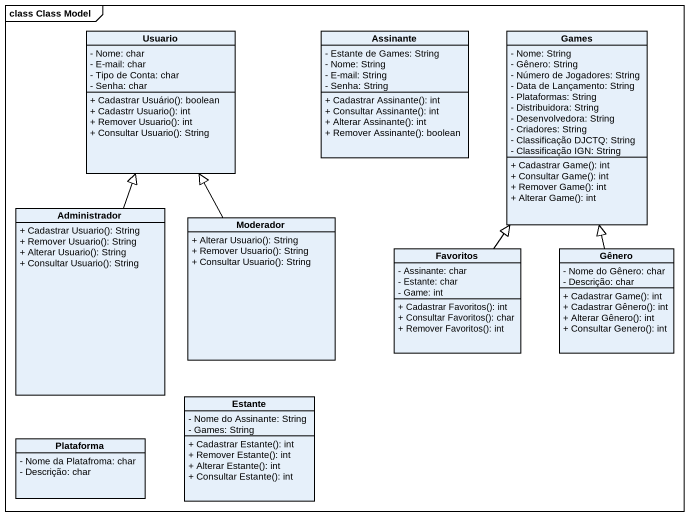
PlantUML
@startuml
mainframe class Class Model
hide circle
hide empty members
skinparam classAttributeIconSize 0
class Usuario {
  - Nome: char
  - E-mail: char
  - Tipo de Conta: char
  - Senha: char
  + Cadastrar Usuário(): boolean
  + Cadastrr Usuario(): int
  + Remover Usuario(): int
  + Consultar Usuario(): String
}
class Assinante {
  - Estante de Games: String
  - Nome: String
  - E-mail: String
  - Senha: String
  + Cadastrar Assinante(): int
  + Consultar Assinante(): int
  + Alterar Assinante(): int
  + Remover Assinante(): boolean
}
class Games {
  - Nome: String
  - Gênero: String
  - Número de Jogadores: String
  - Data de Lançamento: String
  - Plataformas: String
  - Distribuidora: String
  - Desenvolvedora: String
  - Criadores: String
  - Classificação DJCTQ: String
  - Classificação IGN: String
  + Cadastrar Game(): int
  + Consultar Game(): int
  + Remover Game(): int
  + Alterar Game(): int
}
class Administrador {
  + Cadastrar Usuario(): String
  + Remover Usuario(): String
  + Alterar Usuario(): String
  + Consultar Usuario(): String
}
class Moderador {
  + Alterar Usuario(): String
  + Remover Usuario(): String
  + Consultar Usuario(): String
}
class Favoritos {
  - Assinante: char
  - Estante: char
  - Game: int
  + Cadastrar Favoritos(): int
  + Consultar Favoritos(): char
  + Remover Favoritos(): int
}
class Gênero {
  - Nome do Gênero: char
  - Descrição: char
  + Cadastrar Game(): int
  + Cadastrar Gênero(): int
  + Alterar Gênero(): int
  + Consultar Genero(): int
}
class Estante {
  - Nome do Assinante: String
  - Games: String
  + Cadastrar Estante(): int
  + Remover Estante(): int
  + Alterar Estante(): int
  + Consultar Estante(): int
}
class Plataforma {
  - Nome da Platafroma: char
  - Descrição: char
}
Administrador -up-|> Usuario
Moderador -up-|> Usuario
Favoritos -up-|> Games
Gênero -up-|> Games
@enduml
